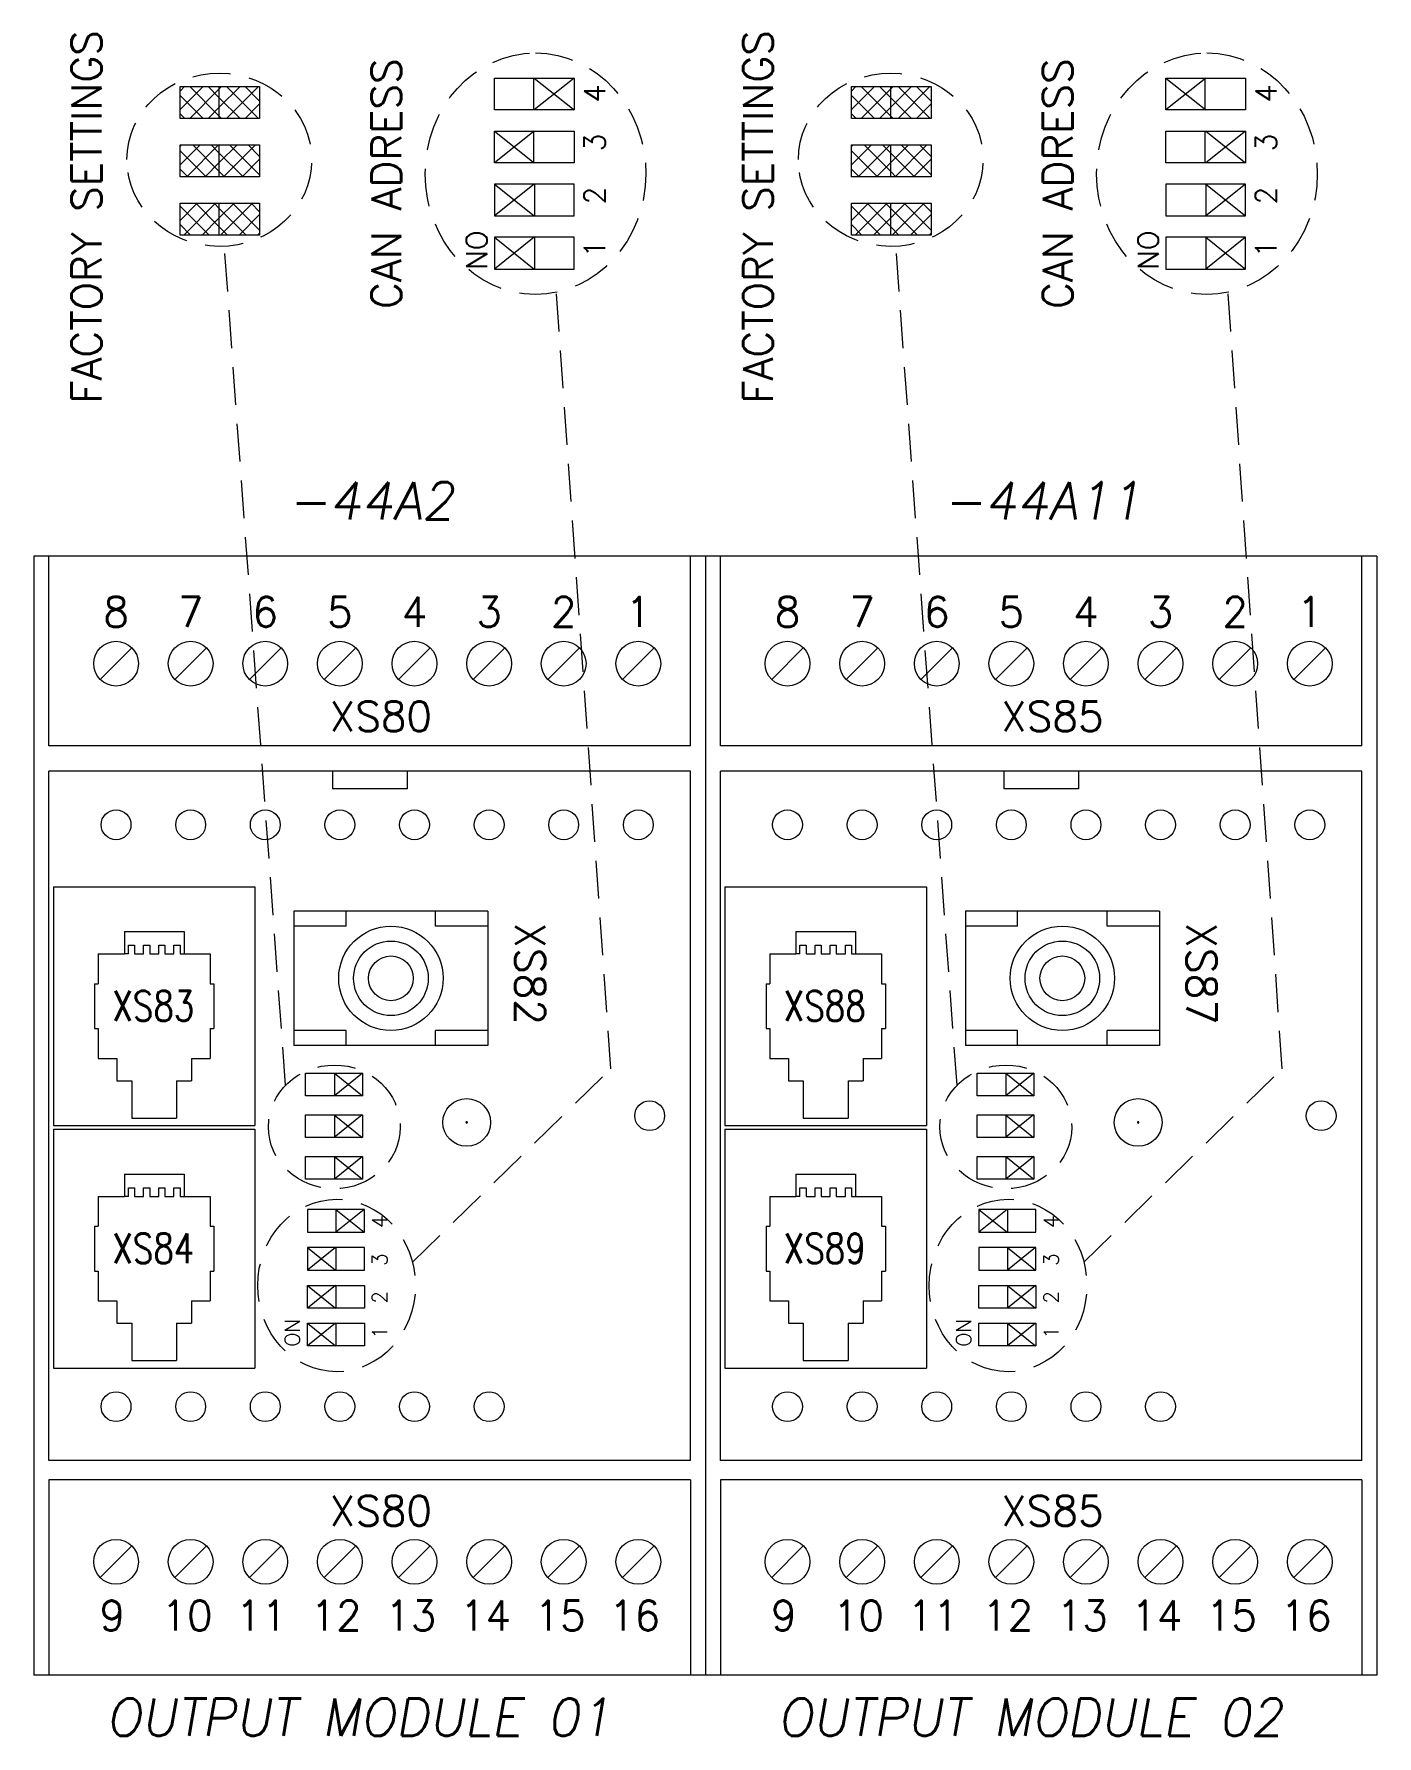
# Model space of a CAD drawing. Extents: x -2993 to 3661, y -4147 to -1441.
# Drawn here: x 735.5 to 825.5, y -3430.9 to -3316.8 of the extents above; entities that cross this region are included whole.
import ezdxf
from ezdxf.enums import TextEntityAlignment as Align

# ---------------------------------------------------------------- set-up
doc = ezdxf.new("R2010")
doc.units = 0
doc.header["$LTSCALE"] = 0.1
doc.header["$MEASUREMENT"] = 0
doc.linetypes.add('DASHED', pattern=[19.05, 12.7, -6.35])
doc.layers.get('0').update_dxf_attribs({"linetype": 'CONTINUOUS'})
doc.styles.get("Standard").update_dxf_attribs({"font": 'simplex.shx'})

msp = doc.modelspace()

# ---------------------------------------------------------------- linework, layer by layer
at = {"linetype": 'Continuous', "lineweight": 13}
for p, q in [((745.32, -3320.3), (750.65, -3320.3)), ((745.32, -3322.43), (745.32, -3320.3)), ((747.95, -3322.43), (747.95, -3320.3)), ((750.65, -3320.3), (750.65, -3322.43)), ((766.39, -3319.73), (771.73, -3319.73)), ((766.39, -3321.86), (766.39, -3319.73)), ((769.02, -3321.86), (769.02, -3319.73)), ((771.73, -3319.73), (771.73, -3321.86)), ((790.32, -3320.3), (795.65, -3320.3)), ((790.32, -3322.43), (790.32, -3320.3)), ((792.95, -3322.43), (792.95, -3320.3)), ((795.65, -3320.3), (795.65, -3322.43)), ((811.39, -3319.73), (816.73, -3319.73)), ((811.39, -3321.86), (811.39, -3319.73)), ((814.02, -3321.86), (814.02, -3319.73)), ((816.73, -3319.73), (816.73, -3321.86)), ((750.65, -3322.43), (745.32, -3322.43)), ((771.73, -3321.86), (766.39, -3321.86)), ((795.65, -3322.43), (790.32, -3322.43)), ((816.73, -3321.86), (811.39, -3321.86)), ((766.39, -3323.28), (771.73, -3323.28)), ((766.39, -3325.42), (766.39, -3323.28)), ((769.02, -3325.42), (769.02, -3323.28)), ((771.73, -3323.28), (771.73, -3325.42)), ((811.39, -3323.28), (816.73, -3323.28)), ((811.39, -3325.42), (811.39, -3323.28)), ((814.02, -3325.42), (814.02, -3323.28)), ((816.73, -3323.28), (816.73, -3325.42)), ((745.32, -3324.21), (750.65, -3324.21)), ((745.32, -3326.34), (745.32, -3324.21)), ((747.95, -3326.34), (747.95, -3324.21)), ((750.65, -3324.21), (750.65, -3326.34)), ((790.32, -3324.21), (795.65, -3324.21)), ((790.32, -3326.34), (790.32, -3324.21)), ((792.95, -3326.34), (792.95, -3324.21)), ((795.65, -3324.21), (795.65, -3326.34)), ((750.65, -3326.34), (745.32, -3326.34)), ((771.73, -3325.42), (766.39, -3325.42)), ((795.65, -3326.34), (790.32, -3326.34)), ((816.73, -3325.42), (811.39, -3325.42)), ((771.73, -3326.84), (766.39, -3326.84)), ((766.39, -3326.84), (766.39, -3328.97)), ((769.09, -3328.97), (769.09, -3326.84)), ((771.73, -3328.97), (771.73, -3326.84)), ((816.73, -3326.84), (811.39, -3326.84)), ((811.39, -3326.84), (811.39, -3328.97)), ((814.09, -3328.97), (814.09, -3326.84)), ((816.73, -3328.97), (816.73, -3326.84)), ((745.32, -3328.12), (750.65, -3328.12)), ((745.32, -3330.26), (745.32, -3328.12)), ((747.95, -3330.26), (747.95, -3328.12)), ((750.65, -3328.12), (750.65, -3330.26)), ((790.32, -3328.12), (795.65, -3328.12)), ((790.32, -3330.26), (790.32, -3328.12)), ((792.95, -3330.26), (792.95, -3328.12)), ((795.65, -3328.12), (795.65, -3330.26)), ((766.39, -3328.97), (771.73, -3328.97)), ((811.39, -3328.97), (816.73, -3328.97)), ((750.65, -3330.26), (745.32, -3330.26)), ((771.73, -3330.4), (766.39, -3330.4)), ((766.39, -3330.4), (766.39, -3332.53)), ((769.09, -3332.53), (769.09, -3330.4)), ((771.73, -3332.53), (771.73, -3330.4)), ((795.65, -3330.26), (790.32, -3330.26)), ((816.73, -3330.4), (811.39, -3330.4)), ((811.39, -3330.4), (811.39, -3332.53)), ((814.09, -3332.53), (814.09, -3330.4)), ((816.73, -3332.53), (816.73, -3330.4)), ((766.39, -3332.53), (771.73, -3332.53)), ((811.39, -3332.53), (816.73, -3332.53)), ((741.86, -3377.86), (742.27, -3377.86)), ((741.86, -3378.44), (741.86, -3377.86)), ((742.27, -3377.86), (742.27, -3378.44)), ((742.27, -3378.44), (742.88, -3378.44)), ((742.88, -3377.86), (743.29, -3377.86)), ((742.88, -3378.44), (742.88, -3377.86)), ((743.29, -3377.86), (743.29, -3378.44)), ((743.29, -3378.44), (743.89, -3378.44)), ((743.89, -3378.44), (743.89, -3377.86)), ((743.89, -3377.86), (744.3, -3377.86)), ((744.3, -3377.86), (744.3, -3378.44)), ((744.3, -3378.44), (744.91, -3378.44)), ((744.91, -3377.86), (745.32, -3377.86)), ((744.91, -3378.44), (744.91, -3377.86)), ((745.32, -3377.86), (745.32, -3378.44)), ((786.86, -3377.86), (787.27, -3377.86)), ((786.86, -3378.44), (786.86, -3377.86)), ((787.27, -3377.86), (787.27, -3378.44)), ((787.27, -3378.44), (787.88, -3378.44)), ((787.88, -3377.86), (788.29, -3377.86)), ((787.88, -3378.44), (787.88, -3377.86)), ((788.29, -3377.86), (788.29, -3378.44)), ((788.29, -3378.44), (788.89, -3378.44)), ((788.89, -3378.44), (788.89, -3377.86)), ((788.89, -3377.86), (789.3, -3377.86)), ((789.3, -3377.86), (789.3, -3378.44)), ((789.3, -3378.44), (789.91, -3378.44)), ((789.91, -3377.86), (790.32, -3377.86)), ((789.91, -3378.44), (789.91, -3377.86)), ((790.32, -3377.86), (790.32, -3378.44)), ((753.73, -3387.95), (753.73, -3386.42)), ((753.73, -3386.42), (757.54, -3386.42)), ((753.73, -3386.42), (757.54, -3386.42)), ((755.66, -3386.42), (755.66, -3387.95)), ((757.54, -3386.42), (757.54, -3387.95)), ((798.73, -3387.95), (798.73, -3386.42)), ((798.73, -3386.42), (802.54, -3386.42)), ((798.73, -3386.42), (802.54, -3386.42)), ((800.66, -3386.42), (800.66, -3387.95)), ((802.54, -3386.42), (802.54, -3387.95)), ((757.54, -3387.95), (753.73, -3387.95)), ((757.54, -3387.95), (753.73, -3387.95)), ((802.54, -3387.95), (798.73, -3387.95)), ((802.54, -3387.95), (798.73, -3387.95)), ((753.73, -3390.74), (753.73, -3389.22)), ((753.73, -3389.22), (757.54, -3389.22)), ((753.73, -3389.22), (757.54, -3389.22)), ((755.66, -3389.22), (755.66, -3390.74)), ((757.54, -3389.22), (757.54, -3390.74)), ((798.73, -3390.74), (798.73, -3389.22)), ((798.73, -3389.22), (802.54, -3389.22)), ((798.73, -3389.22), (802.54, -3389.22)), ((800.66, -3389.22), (800.66, -3390.74)), ((802.54, -3389.22), (802.54, -3390.74)), ((757.54, -3390.74), (753.73, -3390.74)), ((757.54, -3390.74), (753.73, -3390.74)), ((802.54, -3390.74), (798.73, -3390.74)), ((802.54, -3390.74), (798.73, -3390.74)), ((753.73, -3393.54), (753.73, -3392.01)), ((753.73, -3392.01), (757.54, -3392.01)), ((753.73, -3392.01), (757.54, -3392.01)), ((755.66, -3392.01), (755.66, -3393.54)), ((757.54, -3392.01), (757.54, -3393.54)), ((798.73, -3393.54), (798.73, -3392.01)), ((798.73, -3392.01), (802.54, -3392.01)), ((798.73, -3392.01), (802.54, -3392.01)), ((800.66, -3392.01), (800.66, -3393.54)), ((802.54, -3392.01), (802.54, -3393.54)), ((757.54, -3393.54), (753.73, -3393.54)), ((757.54, -3393.54), (753.73, -3393.54)), ((802.54, -3393.54), (798.73, -3393.54)), ((802.54, -3393.54), (798.73, -3393.54)), ((741.86, -3394.69), (741.86, -3394.11)), ((741.86, -3394.11), (742.27, -3394.11)), ((742.27, -3394.11), (742.27, -3394.69)), ((742.27, -3394.69), (742.88, -3394.69)), ((742.88, -3394.11), (743.29, -3394.11)), ((742.88, -3394.69), (742.88, -3394.11)), ((743.29, -3394.11), (743.29, -3394.69)), ((743.29, -3394.69), (743.89, -3394.69)), ((743.89, -3394.69), (743.89, -3394.11)), ((743.89, -3394.11), (744.3, -3394.11)), ((744.3, -3394.11), (744.3, -3394.69)), ((744.3, -3394.69), (744.91, -3394.69)), ((744.91, -3394.69), (744.91, -3394.11)), ((744.91, -3394.11), (745.32, -3394.11)), ((745.32, -3394.11), (745.32, -3394.69)), ((786.86, -3394.69), (786.86, -3394.11)), ((786.86, -3394.11), (787.27, -3394.11)), ((787.27, -3394.11), (787.27, -3394.69)), ((787.27, -3394.69), (787.88, -3394.69)), ((787.88, -3394.11), (788.29, -3394.11)), ((787.88, -3394.69), (787.88, -3394.11)), ((788.29, -3394.11), (788.29, -3394.69)), ((788.29, -3394.69), (788.89, -3394.69)), ((788.89, -3394.69), (788.89, -3394.11)), ((788.89, -3394.11), (789.3, -3394.11)), ((789.3, -3394.11), (789.3, -3394.69)), ((789.3, -3394.69), (789.91, -3394.69)), ((789.91, -3394.69), (789.91, -3394.11)), ((789.91, -3394.11), (790.32, -3394.11)), ((790.32, -3394.11), (790.32, -3394.69)), ((753.86, -3395.57), (753.86, -3397.09)), ((757.67, -3395.57), (753.86, -3395.57)), ((755.77, -3395.57), (755.77, -3397.09)), ((757.67, -3397.09), (757.67, -3395.57)), ((798.86, -3395.57), (798.86, -3397.09)), ((802.67, -3395.57), (798.86, -3395.57)), ((800.77, -3395.57), (800.77, -3397.09)), ((802.67, -3397.09), (802.67, -3395.57)), ((753.86, -3397.09), (757.67, -3397.09)), ((798.86, -3397.09), (802.67, -3397.09)), ((757.67, -3398.11), (753.86, -3398.11)), ((753.86, -3398.11), (753.86, -3399.63)), ((755.77, -3398.11), (755.77, -3399.63)), ((757.67, -3399.63), (757.67, -3398.11)), ((802.67, -3398.11), (798.86, -3398.11)), ((798.86, -3398.11), (798.86, -3399.63)), ((800.77, -3398.11), (800.77, -3399.63)), ((802.67, -3399.63), (802.67, -3398.11)), ((753.86, -3399.63), (757.67, -3399.63)), ((798.86, -3399.63), (802.67, -3399.63)), ((753.86, -3402.17), (753.86, -3400.65)), ((753.86, -3400.65), (757.67, -3400.65)), ((755.77, -3400.65), (755.77, -3402.17)), ((757.67, -3400.65), (757.67, -3402.17)), ((798.86, -3402.17), (798.86, -3400.65)), ((798.86, -3400.65), (802.67, -3400.65)), ((800.77, -3400.65), (800.77, -3402.17)), ((802.67, -3400.65), (802.67, -3402.17)), ((757.67, -3402.17), (753.86, -3402.17)), ((802.67, -3402.17), (798.86, -3402.17)), ((753.86, -3403.19), (757.67, -3403.19)), ((753.86, -3404.71), (753.86, -3403.19)), ((755.77, -3403.19), (755.77, -3404.71)), ((757.67, -3403.19), (757.67, -3404.71)), ((798.86, -3403.19), (802.67, -3403.19)), ((798.86, -3404.71), (798.86, -3403.19)), ((800.77, -3403.19), (800.77, -3404.71)), ((802.67, -3403.19), (802.67, -3404.71)), ((757.67, -3404.71), (753.86, -3404.71)), ((802.67, -3404.71), (798.86, -3404.71))]:
    msp.add_line(p, q, dxfattribs=at)
at = {"lineweight": 13}
for p, q in [((745.32, -3320.6), (745.62, -3320.3)), ((745.32, -3321.84), (746.86, -3320.3)), ((747.95, -3322.28), (745.97, -3320.3)), ((745.97, -3322.43), (747.95, -3320.45)), ((747.95, -3321.05), (747.2, -3320.3)), ((747.95, -3320.45), (748.1, -3320.3)), ((747.95, -3321.68), (749.34, -3320.3)), ((748.44, -3322.43), (750.57, -3320.3)), ((750.58, -3322.43), (748.44, -3320.3)), ((750.65, -3321.27), (749.68, -3320.3)), ((790.32, -3320.6), (790.62, -3320.3)), ((790.32, -3321.84), (791.86, -3320.3)), ((792.95, -3322.28), (790.97, -3320.3)), ((790.97, -3322.43), (792.95, -3320.45)), ((792.95, -3321.05), (792.2, -3320.3)), ((792.95, -3320.45), (793.1, -3320.3)), ((792.95, -3321.68), (794.34, -3320.3)), ((793.44, -3322.43), (795.57, -3320.3)), ((795.58, -3322.43), (793.44, -3320.3)), ((795.65, -3321.27), (794.68, -3320.3)), ((746.86, -3322.43), (745.32, -3320.89)), ((747.2, -3322.43), (747.95, -3321.68)), ((749.34, -3322.43), (747.95, -3321.05)), ((749.68, -3322.43), (750.65, -3321.46)), ((791.86, -3322.43), (790.32, -3320.89)), ((792.2, -3322.43), (792.95, -3321.68)), ((794.34, -3322.43), (792.95, -3321.05)), ((794.68, -3322.43), (795.65, -3321.46)), ((745.63, -3322.43), (745.32, -3322.13)), ((748.1, -3322.43), (747.95, -3322.28)), ((790.63, -3322.43), (790.32, -3322.13)), ((793.1, -3322.43), (792.95, -3322.28)), ((745.32, -3324.32), (745.42, -3324.21)), ((745.32, -3325.55), (746.66, -3324.21)), ((747.06, -3326.34), (745.32, -3324.6)), ((745.77, -3326.34), (747.9, -3324.21)), ((747.95, -3326), (746.17, -3324.21)), ((747.95, -3324.76), (747.4, -3324.21)), ((747.95, -3325.4), (749.14, -3324.21)), ((749.54, -3326.34), (747.95, -3324.76)), ((748.24, -3326.34), (750.37, -3324.21)), ((750.65, -3326.22), (748.64, -3324.21)), ((749.48, -3326.34), (750.65, -3325.17)), ((750.65, -3324.98), (749.88, -3324.21)), ((790.32, -3324.32), (790.42, -3324.21)), ((790.32, -3325.55), (791.66, -3324.21)), ((792.06, -3326.34), (790.32, -3324.6)), ((790.77, -3326.34), (792.9, -3324.21)), ((792.95, -3326), (791.17, -3324.21)), ((792.95, -3324.76), (792.4, -3324.21)), ((792.95, -3325.4), (794.14, -3324.21)), ((794.54, -3326.34), (792.95, -3324.76)), ((793.24, -3326.34), (795.37, -3324.21)), ((795.65, -3326.22), (793.64, -3324.21)), ((794.48, -3326.34), (795.65, -3325.17)), ((795.65, -3324.98), (794.88, -3324.21)), ((745.83, -3326.34), (745.32, -3325.84)), ((747, -3326.34), (747.95, -3325.4)), ((748.3, -3326.34), (747.95, -3326)), ((790.83, -3326.34), (790.32, -3325.84)), ((792, -3326.34), (792.95, -3325.4)), ((793.3, -3326.34), (792.95, -3326)), ((745.32, -3329.27), (746.46, -3328.12)), ((747.26, -3330.26), (745.32, -3328.31)), ((745.57, -3330.26), (747.7, -3328.12)), ((747.95, -3329.71), (746.37, -3328.12)), ((747.95, -3328.47), (747.6, -3328.12)), ((747.95, -3329.11), (748.94, -3328.12)), ((749.74, -3330.26), (747.95, -3328.47)), ((748.04, -3330.26), (750.18, -3328.12)), ((750.65, -3329.93), (748.84, -3328.12)), ((750.65, -3328.7), (750.08, -3328.12)), ((790.32, -3329.27), (791.46, -3328.12)), ((792.26, -3330.26), (790.32, -3328.31)), ((790.57, -3330.26), (792.7, -3328.12)), ((792.95, -3329.71), (791.37, -3328.12)), ((792.95, -3328.47), (792.6, -3328.12)), ((792.95, -3329.11), (793.94, -3328.12)), ((794.74, -3330.26), (792.95, -3328.47)), ((793.04, -3330.26), (795.18, -3328.12)), ((795.65, -3329.93), (793.84, -3328.12)), ((795.65, -3328.7), (795.08, -3328.12)), ((746.02, -3330.26), (745.32, -3329.55)), ((746.8, -3330.26), (747.95, -3329.11)), ((748.5, -3330.26), (747.95, -3329.71)), ((749.28, -3330.26), (750.65, -3328.88)), ((791.02, -3330.26), (790.32, -3329.55)), ((791.8, -3330.26), (792.95, -3329.11)), ((793.5, -3330.26), (792.95, -3329.71)), ((794.28, -3330.26), (795.65, -3328.88)), ((750.52, -3330.26), (750.65, -3330.12)), ((795.52, -3330.26), (795.65, -3330.12)), ((735.53, -3351.78), (735.53, -3426.78)), ((735.53, -3351.78), (735.53, -3426.78)), ((735.53, -3351.78), (735.53, -3426.78)), ((735.53, -3351.78), (735.53, -3426.78)), ((735.53, -3351.78), (735.53, -3426.78)), ((735.53, -3351.78), (735.53, -3426.78)), ((735.53, -3351.78), (735.53, -3426.78)), ((735.53, -3351.78), (735.53, -3426.78)), ((780.53, -3351.78), (735.53, -3351.78)), ((780.53, -3351.78), (735.53, -3351.78)), ((735.53, -3351.78), (735.53, -3426.78)), ((735.53, -3351.78), (735.53, -3426.78)), ((735.53, -3351.78), (735.53, -3426.78)), ((735.53, -3351.78), (735.53, -3426.78)), ((735.53, -3351.78), (735.53, -3426.78)), ((735.53, -3351.78), (735.53, -3426.78)), ((735.53, -3351.78), (735.53, -3426.78)), ((736.53, -3364.48), (736.53, -3351.78)), ((779.53, -3364.48), (779.53, -3351.78)), ((780.53, -3351.78), (780.53, -3426.78)), ((780.53, -3351.78), (780.53, -3426.78)), ((780.53, -3351.78), (780.53, -3426.78)), ((780.53, -3351.78), (780.53, -3426.78)), ((780.53, -3351.78), (780.53, -3426.78)), ((780.53, -3351.78), (780.53, -3426.78)), ((780.53, -3351.78), (780.53, -3426.78)), ((780.53, -3351.78), (780.53, -3426.78)), ((825.53, -3351.78), (780.53, -3351.78)), ((825.53, -3351.78), (780.53, -3351.78)), ((780.53, -3351.78), (780.53, -3426.78)), ((780.53, -3351.78), (780.53, -3426.78)), ((780.53, -3351.78), (780.53, -3426.78)), ((780.53, -3351.78), (780.53, -3426.78)), ((780.53, -3351.78), (780.53, -3426.78)), ((780.53, -3351.78), (780.53, -3426.78)), ((780.53, -3351.78), (780.53, -3426.78)), ((781.53, -3364.48), (781.53, -3351.78)), ((824.53, -3364.48), (824.53, -3351.78)), ((825.53, -3351.78), (825.53, -3426.78)), ((742.09, -3357.91), (739.97, -3360.04)), ((747.09, -3357.91), (744.97, -3360.04)), ((752.09, -3357.91), (749.97, -3360.04)), ((757.09, -3357.91), (754.97, -3360.04)), ((762.09, -3357.91), (759.97, -3360.04)), ((767.09, -3357.91), (764.97, -3360.04)), ((772.09, -3357.91), (769.97, -3360.04)), ((777.09, -3357.91), (774.97, -3360.04)), ((787.09, -3357.91), (784.97, -3360.04)), ((792.09, -3357.91), (789.97, -3360.04)), ((797.09, -3357.91), (794.97, -3360.04)), ((802.09, -3357.91), (799.97, -3360.04)), ((807.09, -3357.91), (804.97, -3360.04)), ((812.09, -3357.91), (809.97, -3360.04)), ((817.09, -3357.91), (814.97, -3360.04)), ((822.09, -3357.91), (819.97, -3360.04)), ((735.53, -3364.03), (735.53, -3414.53)), ((779.53, -3364.48), (736.53, -3364.48)), ((780.53, -3364.03), (780.53, -3414.53)), ((824.53, -3364.48), (781.53, -3364.48)), ((779.53, -3366.18), (736.53, -3366.18)), ((736.53, -3412.38), (736.53, -3366.18)), ((755.53, -3366.18), (755.53, -3367.38)), ((760.53, -3366.18), (760.53, -3367.38)), ((779.53, -3412.38), (779.53, -3366.18)), ((824.53, -3366.18), (781.53, -3366.18)), ((781.53, -3412.38), (781.53, -3366.18)), ((800.53, -3366.18), (800.53, -3367.38)), ((805.53, -3366.18), (805.53, -3367.38)), ((824.53, -3412.38), (824.53, -3366.18)), ((760.53, -3367.38), (755.53, -3367.38)), ((805.53, -3367.38), (800.53, -3367.38)), ((736.84, -3373.94), (750.34, -3373.94)), ((736.84, -3373.94), (736.84, -3389.94)), ((750.34, -3373.94), (750.34, -3389.94)), ((781.84, -3373.94), (795.34, -3373.94)), ((781.84, -3373.94), (781.84, -3389.94)), ((795.34, -3373.94), (795.34, -3389.94)), ((765.95, -3375.57), (752.95, -3375.57)), ((752.95, -3375.57), (752.95, -3384.57)), ((756.45, -3376.57), (756.45, -3375.57)), ((762.45, -3376.57), (762.45, -3375.57)), ((765.95, -3375.57), (765.95, -3384.57)), ((810.95, -3375.57), (797.95, -3375.57)), ((797.95, -3375.57), (797.95, -3384.57)), ((801.45, -3376.57), (801.45, -3375.57)), ((807.45, -3376.57), (807.45, -3375.57)), ((810.95, -3375.57), (810.95, -3384.57)), ((741.59, -3376.94), (745.59, -3376.94)), ((741.59, -3376.94), (741.59, -3378.44)), ((745.59, -3376.94), (745.59, -3378.44)), ((756.45, -3376.57), (752.95, -3376.57)), ((765.95, -3376.57), (762.45, -3376.57)), ((786.59, -3376.94), (790.59, -3376.94)), ((786.59, -3376.94), (786.59, -3378.44)), ((790.59, -3376.94), (790.59, -3378.44)), ((801.45, -3376.57), (797.95, -3376.57)), ((810.95, -3376.57), (807.45, -3376.57)), ((739.84, -3378.44), (741.59, -3378.44)), ((739.84, -3378.44), (739.84, -3380.44)), ((741.86, -3378.44), (741.59, -3378.44)), ((745.32, -3378.44), (745.59, -3378.44)), ((745.59, -3378.44), (747.34, -3378.44)), ((747.34, -3378.44), (747.34, -3380.44)), ((784.84, -3378.44), (786.59, -3378.44)), ((784.84, -3378.44), (784.84, -3380.44)), ((786.86, -3378.44), (786.59, -3378.44)), ((790.32, -3378.44), (790.59, -3378.44)), ((790.59, -3378.44), (792.34, -3378.44)), ((792.34, -3378.44), (792.34, -3380.44)), ((739.59, -3380.44), (739.84, -3380.44)), ((739.59, -3380.44), (739.59, -3383.44)), ((747.34, -3380.44), (747.59, -3380.44)), ((747.59, -3380.44), (747.59, -3383.44)), ((784.59, -3380.44), (784.84, -3380.44)), ((784.59, -3380.44), (784.59, -3383.44)), ((792.34, -3380.44), (792.59, -3380.44)), ((792.59, -3380.44), (792.59, -3383.44)), ((739.59, -3383.44), (739.84, -3383.44)), ((739.84, -3383.44), (739.84, -3385.44)), ((747.34, -3383.44), (747.59, -3383.44)), ((747.34, -3383.44), (747.34, -3385.44)), ((756.45, -3383.57), (752.95, -3383.57)), ((756.45, -3384.57), (756.45, -3383.57)), ((765.95, -3383.57), (762.45, -3383.57)), ((762.45, -3384.57), (762.45, -3383.57)), ((784.59, -3383.44), (784.84, -3383.44)), ((784.84, -3383.44), (784.84, -3385.44)), ((792.34, -3383.44), (792.59, -3383.44)), ((792.34, -3383.44), (792.34, -3385.44)), ((801.45, -3383.57), (797.95, -3383.57)), ((801.45, -3384.57), (801.45, -3383.57)), ((810.95, -3383.57), (807.45, -3383.57)), ((807.45, -3384.57), (807.45, -3383.57)), ((739.84, -3385.44), (741.09, -3385.44)), ((741.09, -3385.44), (741.09, -3386.94)), ((746.09, -3385.44), (746.09, -3386.94)), ((746.09, -3385.44), (747.34, -3385.44)), ((765.95, -3384.57), (752.95, -3384.57)), ((784.84, -3385.44), (786.09, -3385.44)), ((786.09, -3385.44), (786.09, -3386.94)), ((791.09, -3385.44), (791.09, -3386.94)), ((791.09, -3385.44), (792.34, -3385.44)), ((810.95, -3384.57), (797.95, -3384.57)), ((741.09, -3386.94), (742.09, -3386.94)), ((742.09, -3386.94), (742.09, -3389.44)), ((745.09, -3386.94), (745.09, -3389.44)), ((745.09, -3386.94), (746.09, -3386.94)), ((786.09, -3386.94), (787.09, -3386.94)), ((787.09, -3386.94), (787.09, -3389.44)), ((790.09, -3386.94), (790.09, -3389.44)), ((790.09, -3386.94), (791.09, -3386.94)), ((736.84, -3389.94), (750.34, -3389.94)), ((736.84, -3390.19), (736.84, -3406.19)), ((736.84, -3390.19), (750.34, -3390.19)), ((742.09, -3389.44), (745.09, -3389.44)), ((750.34, -3390.19), (750.34, -3406.19)), ((781.84, -3389.94), (795.34, -3389.94)), ((781.84, -3390.19), (781.84, -3406.19)), ((781.84, -3390.19), (795.34, -3390.19)), ((787.09, -3389.44), (790.09, -3389.44)), ((795.34, -3390.19), (795.34, -3406.19)), ((741.59, -3393.19), (745.59, -3393.19)), ((741.59, -3393.19), (741.59, -3394.69)), ((745.59, -3393.19), (745.59, -3394.69)), ((786.59, -3393.19), (790.59, -3393.19)), ((786.59, -3393.19), (786.59, -3394.69)), ((790.59, -3393.19), (790.59, -3394.69)), ((739.84, -3394.69), (739.84, -3396.69)), ((739.84, -3394.69), (741.59, -3394.69)), ((741.86, -3394.69), (741.59, -3394.69)), ((745.32, -3394.69), (745.59, -3394.69)), ((745.59, -3394.69), (747.34, -3394.69)), ((747.34, -3394.69), (747.34, -3396.69)), ((784.84, -3394.69), (784.84, -3396.69)), ((784.84, -3394.69), (786.59, -3394.69)), ((786.86, -3394.69), (786.59, -3394.69)), ((790.32, -3394.69), (790.59, -3394.69)), ((790.59, -3394.69), (792.34, -3394.69)), ((792.34, -3394.69), (792.34, -3396.69)), ((739.59, -3396.69), (739.59, -3399.69)), ((739.59, -3396.69), (739.84, -3396.69)), ((747.34, -3396.69), (747.59, -3396.69)), ((747.59, -3396.69), (747.59, -3399.69)), ((784.59, -3396.69), (784.59, -3399.69)), ((784.59, -3396.69), (784.84, -3396.69)), ((792.34, -3396.69), (792.59, -3396.69)), ((792.59, -3396.69), (792.59, -3399.69)), ((739.59, -3399.69), (739.84, -3399.69)), ((739.84, -3399.69), (739.84, -3401.69)), ((747.34, -3399.69), (747.34, -3401.69)), ((747.34, -3399.69), (747.59, -3399.69)), ((784.59, -3399.69), (784.84, -3399.69)), ((784.84, -3399.69), (784.84, -3401.69)), ((792.34, -3399.69), (792.34, -3401.69)), ((792.34, -3399.69), (792.59, -3399.69)), ((739.84, -3401.69), (741.09, -3401.69)), ((741.09, -3401.69), (741.09, -3403.19)), ((746.09, -3401.69), (746.09, -3403.19)), ((746.09, -3401.69), (747.34, -3401.69)), ((784.84, -3401.69), (786.09, -3401.69)), ((786.09, -3401.69), (786.09, -3403.19)), ((791.09, -3401.69), (791.09, -3403.19)), ((791.09, -3401.69), (792.34, -3401.69)), ((741.09, -3403.19), (742.09, -3403.19)), ((742.09, -3403.19), (742.09, -3405.69)), ((745.09, -3403.19), (745.09, -3405.69)), ((745.09, -3403.19), (746.09, -3403.19)), ((786.09, -3403.19), (787.09, -3403.19)), ((787.09, -3403.19), (787.09, -3405.69)), ((790.09, -3403.19), (790.09, -3405.69)), ((790.09, -3403.19), (791.09, -3403.19)), ((736.84, -3406.19), (750.34, -3406.19)), ((742.09, -3405.69), (745.09, -3405.69)), ((781.84, -3406.19), (795.34, -3406.19)), ((787.09, -3405.69), (790.09, -3405.69)), ((779.53, -3412.38), (736.53, -3412.38)), ((824.53, -3412.38), (781.53, -3412.38)), ((779.53, -3413.68), (736.53, -3413.68)), ((736.53, -3413.68), (736.53, -3426.78)), ((779.53, -3413.68), (779.53, -3426.78)), ((824.53, -3413.68), (781.53, -3413.68)), ((781.53, -3413.68), (781.53, -3426.78)), ((824.53, -3413.68), (824.53, -3426.78)), ((742.09, -3418.11), (739.97, -3420.24)), ((747.09, -3418.11), (744.97, -3420.24)), ((752.09, -3418.11), (749.97, -3420.24)), ((757.09, -3418.11), (754.97, -3420.24)), ((762.09, -3418.11), (759.97, -3420.24)), ((767.09, -3418.11), (764.97, -3420.24)), ((772.09, -3418.11), (769.97, -3420.24)), ((777.09, -3418.11), (774.97, -3420.24)), ((787.09, -3418.11), (784.97, -3420.24)), ((792.09, -3418.11), (789.97, -3420.24)), ((797.09, -3418.11), (794.97, -3420.24)), ((802.09, -3418.11), (799.97, -3420.24)), ((807.09, -3418.11), (804.97, -3420.24)), ((812.09, -3418.11), (809.97, -3420.24)), ((817.09, -3418.11), (814.97, -3420.24)), ((822.09, -3418.11), (819.97, -3420.24)), ((780.53, -3426.78), (735.53, -3426.78)), ((780.53, -3426.78), (779.53, -3426.78)), ((825.53, -3426.78), (780.53, -3426.78)), ((825.53, -3426.78), (824.53, -3426.78))]:
    msp.add_line(p, q, dxfattribs=at)
at = {"color": 7, "lineweight": 13}
for p, q in [((771.73, -3319.73), (769.06, -3321.86)), ((769.06, -3319.73), (771.73, -3321.86)), ((814.06, -3319.73), (811.39, -3321.86)), ((811.39, -3319.73), (814.06, -3321.86)), ((769.06, -3323.28), (766.39, -3325.42)), ((766.39, -3323.28), (769.06, -3325.42)), ((816.73, -3323.28), (814.06, -3325.42)), ((814.06, -3323.28), (816.73, -3325.42)), ((769.06, -3326.84), (766.39, -3328.97)), ((766.39, -3326.84), (769.06, -3328.97)), ((816.73, -3326.84), (814.06, -3328.97)), ((814.06, -3326.84), (816.73, -3328.97)), ((769.06, -3330.4), (766.39, -3332.53)), ((766.39, -3330.4), (769.06, -3332.53)), ((816.73, -3330.4), (814.06, -3332.53)), ((814.06, -3330.4), (816.73, -3332.53)), ((755.66, -3386.42), (757.54, -3387.95)), ((757.54, -3386.42), (755.66, -3387.95)), ((800.66, -3386.42), (802.54, -3387.95)), ((802.54, -3386.42), (800.66, -3387.95)), ((755.64, -3389.22), (757.52, -3390.74)), ((757.52, -3389.22), (755.64, -3390.74)), ((800.64, -3389.22), (802.52, -3390.74)), ((802.52, -3389.22), (800.64, -3390.74)), ((755.66, -3392.01), (757.54, -3393.54)), ((757.54, -3392.01), (755.66, -3393.54)), ((800.66, -3392.01), (802.54, -3393.54)), ((802.54, -3392.01), (800.66, -3393.54)), ((755.77, -3395.57), (757.65, -3397.09)), ((757.65, -3395.57), (755.77, -3397.09)), ((798.86, -3395.57), (800.74, -3397.09)), ((800.74, -3395.57), (798.86, -3397.09)), ((753.86, -3398.11), (755.74, -3399.63)), ((755.74, -3398.11), (753.86, -3399.63)), ((800.77, -3398.11), (802.65, -3399.63)), ((802.65, -3398.11), (800.77, -3399.63)), ((753.86, -3400.65), (755.74, -3402.17)), ((755.74, -3400.65), (753.86, -3402.17)), ((800.77, -3400.65), (802.65, -3402.17)), ((802.65, -3400.65), (800.77, -3402.17)), ((753.86, -3403.19), (755.74, -3404.71)), ((755.74, -3403.19), (753.86, -3404.71)), ((800.77, -3403.19), (802.65, -3404.71)), ((802.65, -3403.19), (800.77, -3404.71))]:
    msp.add_line(p, q, dxfattribs=at)
at = {"linetype": 'DASHED', "lineweight": 13, "ltscale": 2}
for p, q in [((752.39, -3387.23), (748.29, -3331.01)), ((797.39, -3387.23), (793.29, -3331.01)), ((774.19, -3386.13), (770.55, -3334.08)), ((819.19, -3386.13), (815.55, -3334.08)), ((760.9, -3399.09), (774.19, -3386.13)), ((805.9, -3399.09), (819.19, -3386.13))]:
    msp.add_line(p, q, dxfattribs=at)
at = {"lineweight": 13}
for centre, radius in [((741.03, -3358.98), 1.5), ((746.03, -3358.98), 1.5), ((751.03, -3358.98), 1.5), ((756.03, -3358.98), 1.5), ((761.03, -3358.98), 1.5), ((766.03, -3358.98), 1.5), ((771.03, -3358.98), 1.5), ((776.03, -3358.98), 1.5), ((786.03, -3358.98), 1.5), ((791.03, -3358.98), 1.5), ((796.03, -3358.98), 1.5), ((801.03, -3358.98), 1.5), ((806.03, -3358.98), 1.5), ((811.03, -3358.98), 1.5), ((816.03, -3358.98), 1.5), ((821.03, -3358.98), 1.5), ((741.03, -3369.78), 1), ((746.03, -3369.78), 1), ((751.03, -3369.78), 1), ((756.03, -3369.78), 1), ((761.03, -3369.78), 1), ((766.03, -3369.78), 1), ((771.03, -3369.78), 1), ((776.03, -3369.78), 1), ((786.03, -3369.78), 1), ((791.03, -3369.78), 1), ((796.03, -3369.78), 1), ((801.03, -3369.78), 1), ((806.03, -3369.78), 1), ((811.03, -3369.78), 1), ((816.03, -3369.78), 1), ((821.03, -3369.78), 1), ((759.45, -3380.07), 2.5), ((804.45, -3380.07), 2.5), ((764.53, -3389.73), 1.6), ((776.79, -3389.28), 1), ((809.53, -3389.73), 1.6), ((821.79, -3389.28), 1), ((741.03, -3408.78), 1), ((746.03, -3408.78), 1), ((751.03, -3408.78), 1), ((756.03, -3408.78), 1), ((761.03, -3408.78), 1), ((766.03, -3408.78), 1), ((786.03, -3408.78), 1), ((791.03, -3408.78), 1), ((796.03, -3408.78), 1), ((801.03, -3408.78), 1), ((806.03, -3408.78), 1), ((811.03, -3408.78), 1), ((741.03, -3419.18), 1.5), ((746.03, -3419.18), 1.5), ((751.03, -3419.18), 1.5), ((756.03, -3419.18), 1.5), ((761.03, -3419.18), 1.5), ((766.03, -3419.18), 1.5), ((771.03, -3419.18), 1.5), ((776.03, -3419.18), 1.5), ((786.03, -3419.18), 1.5), ((791.03, -3419.18), 1.5), ((796.03, -3419.18), 1.5), ((801.03, -3419.18), 1.5), ((806.03, -3419.18), 1.5), ((811.03, -3419.18), 1.5), ((816.03, -3419.18), 1.5), ((821.03, -3419.18), 1.5)]:
    msp.add_circle(centre, radius, dxfattribs=at)
at = {"linetype": 'Continuous', "lineweight": 13}
for centre, radius in [((759.45, -3380.07), 3.5), ((804.45, -3380.07), 3.5), ((759.45, -3380.07), 1.5), ((804.45, -3380.07), 1.5)]:
    msp.add_circle(centre, radius, dxfattribs=at)
at = {"lineweight": 13}
for centre, start, end in [((764.53, -3389.73), 0, 180), ((764.53, -3389.73), 180, 0), ((809.53, -3389.73), 0, 180), ((809.53, -3389.73), 180, 0)]:
    msp.add_arc(centre, 0.05, start, end, dxfattribs=at)
at = {"linetype": 'DASHED', "lineweight": 13, "ltscale": 2}
for centre, major_axis, ratio in [((769.14, -3326.14), (0, 8.09), 0.914373), ((814.14, -3326.14), (0, 8.09), 0.914373), ((747.95, -3325.21), (-6.19, 0.01), 0.938062), ((792.95, -3325.21), (-6.19, 0.01), 0.938062), ((755.66, -3390.03), (4.42, -0.01), 0.938062), ((800.66, -3390.03), (4.42, -0.01), 0.938062), ((755.81, -3400.66), (0, -5.78), 0.914373), ((800.81, -3400.66), (0, -5.78), 0.914373)]:
    msp.add_ellipse(centre, major_axis=major_axis, ratio=ratio, dxfattribs=at)

# ---------------------------------------------------------------- texts
at = {"lineweight": 13, "text_generation_flag": 6}
for s, p in [('FACTORY SETTINGS', (740.05, -3341.55)), ('FACTORY SETTINGS', (785.05, -3341.55)), ('CAN ADRESS', (760.14, -3335.21)), ('CAN ADRESS', (805.14, -3335.21))]:
    msp.add_text(s, height=2, rotation=270, dxfattribs=at).set_placement(p)
at = {"linetype": 'Continuous', "lineweight": 13, "text_generation_flag": 6}
for s, p in [('4', (773.8, -3321.36)), ('4', (818.8, -3321.36)), ('3', (773.8, -3324.65)), ('3', (818.8, -3324.65)), ('2', (773.8, -3328.21)), ('2', (818.8, -3328.21)), ('1', (773.8, -3331.76)), ('1', (818.8, -3331.76))]:
    msp.add_text(s, height=1.4, rotation=270, dxfattribs=at).set_placement(p)
at = {"linetype": 'Continuous', "lineweight": 13}
for s, height, rotation, p in [('ON', 1.4, 270, (764.5, -3329.95)), ('ON', 1.4, 270, (809.5, -3329.95)), ('4', 1, 90, (759.2, -3396.81)), ('4', 1, 90, (804.2, -3396.81)), ('3', 1, 90, (759.2, -3399.35)), ('3', 1, 90, (804.2, -3399.35)), ('2', 1, 90, (759.2, -3401.89)), ('2', 1, 90, (804.2, -3401.89)), ('ON', 1, 90, (753.34, -3404.76)), ('1', 1, 90, (759.2, -3404.24)), ('ON', 1, 90, (798.34, -3404.76)), ('1', 1, 90, (804.2, -3404.24))]:
    msp.add_text(s, height=height, rotation=rotation, dxfattribs=at).set_placement(p)
at = {"lineweight": 13, "oblique": 10, "text_generation_flag": 6}
for s, p in [('-44A2', (758.09, -3349.31)), ('-44A11', (803.09, -3349.31)), ('OUTPUT MODULE 01', (757.28, -3430.85)), ('OUTPUT MODULE 02', (802.28, -3430.85))]:
    msp.add_text(s, height=2.5, rotation=180, dxfattribs=at).set_placement(p, align=Align.CENTER)
at = {"lineweight": 13, "text_generation_flag": 6}
for s, p in [('8', (741.03, -3356.51)), ('7', (746.03, -3356.51)), ('6', (751.03, -3356.51)), ('5', (756.03, -3356.51)), ('4', (761.03, -3356.51)), ('3', (766.03, -3356.51)), ('2', (771.03, -3356.51)), ('1', (776.03, -3356.51)), ('8', (786.03, -3356.51)), ('7', (791.03, -3356.51)), ('6', (796.03, -3356.51)), ('5', (801.03, -3356.51)), ('4', (806.03, -3356.51)), ('3', (811.03, -3356.51)), ('2', (816.03, -3356.51)), ('1', (821.03, -3356.51)), ('XS80', (758.78, -3363.51)), ('XS85', (803.78, -3363.51)), ('XS80', (758.78, -3416.76)), ('XS85', (803.78, -3416.76)), ('9', (740.78, -3423.78)), ('10', (745.78, -3423.78)), ('11', (750.78, -3423.78)), ('12', (755.78, -3423.78)), ('13', (760.78, -3423.78)), ('14', (765.78, -3423.78)), ('15', (770.78, -3423.78)), ('16', (775.78, -3423.78)), ('9', (785.78, -3423.78)), ('10', (790.78, -3423.78)), ('11', (795.78, -3423.78)), ('12', (800.78, -3423.78)), ('13', (805.78, -3423.78)), ('14', (810.78, -3423.78)), ('15', (815.78, -3423.78)), ('16', (820.78, -3423.78))]:
    msp.add_text(s, height=2, rotation=180, dxfattribs=at).set_placement(p, align=Align.CENTER)
at = {"lineweight": 13}
for s, p in [('XS82', (768.78, -3379.76)), ('XS87', (813.78, -3379.76))]:
    msp.add_text(s, height=2, rotation=270, dxfattribs=at).set_placement(p, align=Align.MIDDLE_CENTER)
at = {"lineweight": 13, "text_generation_flag": 6, "width": 0.8}
for s, p in [('XS83', (743.53, -3381.92)), ('XS88', (788.53, -3381.92)), ('XS84', (743.53, -3398.17)), ('XS89', (788.53, -3398.17))]:
    msp.add_text(s, height=2, rotation=180, dxfattribs=at).set_placement(p, align=Align.MIDDLE_CENTER)

doc.saveas('drawing.dxf')
